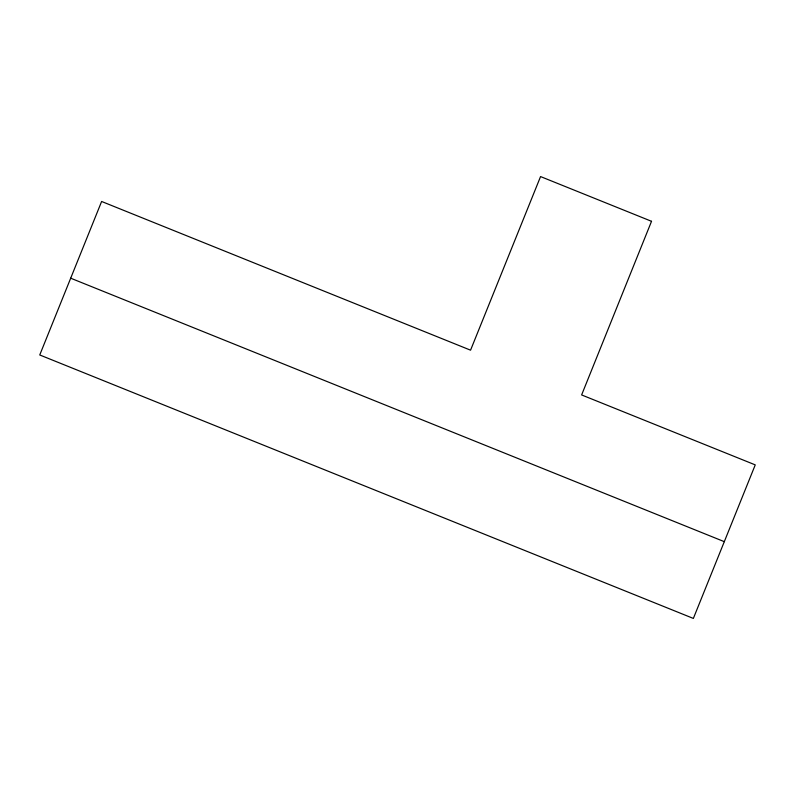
<?xml version="1.0" encoding="UTF-8"?>
<svg xmlns="http://www.w3.org/2000/svg" width="795" height="795" viewBox="0 0 795 795"><rect width="100%" height="100%" fill="white"/><g stroke="black" fill="none" stroke-linecap="round" stroke-linejoin="round"><path stroke-width="1.19" d="M70.695 278.2L724.305 541.663M651.532 221.298L581.622 394.936L755.25 464.886L693.359 618.431L39.75 354.967L101.621 201.473L470.56 350.178L540.56 176.57L651.532 221.298"/></g></svg>
